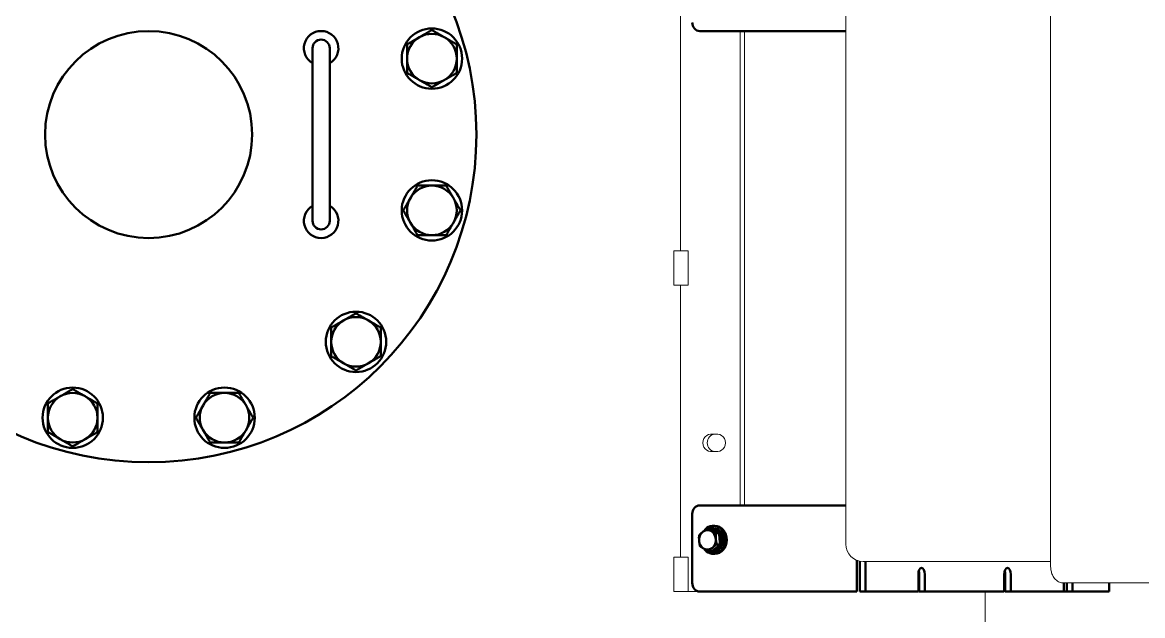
# Model space of a CAD drawing. Header units: inches. Extents: x 19 to 503, y 7 to 322.
# Drawn here: x 243.07 to 275.54, y 81.8 to 98.99 of the extents above; entities that cross this region are included whole.
import ezdxf

# ---------------------------------------------------------------- set-up
doc = ezdxf.new("R2010")
doc.units = ezdxf.units.IN
doc.header["$LTSCALE"] = 15
doc.header["$MEASUREMENT"] = 0
doc.layers.add('Visible (ANSI)', color=7, linetype='Continuous', lineweight=50)

msp = doc.modelspace()

# ---------------------------------------------------------------- linework, layer by layer
at = {"layer": 'Visible (ANSI)', "linetype": 'Continuous', "lineweight": 18}
for p, q in [((262.14594, 100.2537), (262.14594, 92.3737)), ((272.87223, 99.9937), (272.87223, 83.2437)), ((266.93506, 99.3687), (266.93506, 83.8687)), ((263.87799, 84.9937), (263.87799, 98.7437)), ((264.00299, 98.7437), (264.00299, 84.9937)), ((261.95216, 92.3737), (262.36245, 92.3737)), ((261.95216, 92.3737), (261.95216, 91.3737)), ((262.36245, 92.3737), (262.36245, 91.3737)), ((261.95216, 91.3737), (262.36245, 91.3737)), ((262.14594, 91.3737), (262.14594, 83.4937)), ((263.01197, 87.0562), (263.22847, 87.0562)), ((263.22847, 86.5562), (263.01197, 86.5562)), ((261.95216, 83.4937), (262.36245, 83.4937)), ((261.95216, 83.4937), (261.95216, 82.4937)), ((262.36245, 83.4937), (262.36245, 82.4937)), ((267.43506, 83.3687), (272.87223, 83.3687)), ((261.95216, 82.4937), (262.36245, 82.4937)), ((262.36245, 82.4937), (262.70171, 82.4937)), ((270.97718, 82.4937), (270.97718, 55.9937)), ((271.52837, 82.4937), (271.55349, 82.4937)), ((273.24723, 82.7437), (273.46374, 82.7437)), ((273.46374, 82.7437), (280.71374, 82.7437))]:
    msp.add_line(p, q, dxfattribs=at)
at = {"layer": 'Visible (ANSI)'}
for p, q in [((262.70171, 98.7437), (265.6478, 98.7437)), ((266.24544, 98.7437), (265.6478, 98.7437)), ((266.24544, 98.7437), (266.93506, 98.7437)), ((251.47747, 98.2437), (251.47747, 97.4937)), ((251.97747, 97.4937), (251.97747, 98.2437)), ((251.47747, 97.4937), (251.47747, 93.9937)), ((251.97747, 97.4937), (251.97747, 93.9937)), ((251.47747, 93.9937), (251.47747, 93.2437)), ((251.97747, 93.2437), (251.97747, 93.9937)), ((265.6478, 84.9937), (262.70171, 84.9937)), ((265.6478, 84.9937), (266.24544, 84.9937)), ((266.93506, 84.9937), (266.24544, 84.9937)), ((262.4852, 84.7437), (262.4852, 82.7437)), ((263.0055, 84.31635), (262.90905, 84.31635)), ((263.0055, 84.31635), (263.13392, 84.25055)), ((263.04772, 84.3337), (263.09472, 84.3337)), ((263.09472, 84.3997), (263.13472, 84.3997)), ((263.13392, 84.25055), (263.26235, 84.18475)), ((263.26235, 84.18475), (263.1659, 84.18475)), ((263.26235, 84.18475), (263.27721, 84.02342)), ((263.29207, 83.8621), (263.1785, 83.76657)), ((263.29207, 83.8621), (263.19562, 83.8621)), ((263.27721, 84.02342), (263.29207, 83.8621)), ((262.90839, 83.69417), (262.91017, 83.69697)), ((263.06494, 83.67105), (262.96849, 83.67105)), ((263.04772, 83.6537), (263.09472, 83.6537)), ((263.1785, 83.76657), (263.06494, 83.67105)), ((263.09472, 83.5877), (263.13472, 83.5877)), ((267.25212, 82.4937), (267.25212, 83.40337)), ((267.33974, 82.4937), (267.33974, 83.37787)), ((267.50212, 83.3687), (267.50212, 82.4937)), ((269.03837, 82.4937), (269.03837, 82.9937)), ((269.06349, 82.4937), (269.06349, 82.9937)), ((269.22587, 82.9937), (269.22587, 82.4937)), ((271.52837, 82.4937), (271.52837, 82.9937)), ((271.55349, 82.4937), (271.55349, 82.9937)), ((271.71587, 82.9937), (271.71587, 82.4937)), ((262.70171, 82.4937), (265.6478, 82.4937)), ((266.24544, 82.4937), (265.6478, 82.4937)), ((266.24544, 82.4937), (267.25212, 82.4937)), ((267.50212, 82.4937), (267.33974, 82.4937)), ((267.50212, 82.4937), (269.03837, 82.4937)), ((269.22587, 82.4937), (269.06349, 82.4937)), ((269.22587, 82.4937), (271.52837, 82.4937)), ((271.71587, 82.4937), (271.55349, 82.4937)), ((271.71587, 82.4937), (273.25212, 82.4937)), ((273.25212, 82.4937), (273.25212, 82.7437)), ((273.33974, 82.4937), (273.25212, 82.4937)), ((273.33974, 82.4937), (273.33974, 82.7437)), ((273.50212, 82.4937), (273.33974, 82.4937)), ((273.50212, 82.7437), (273.50212, 82.4937)), ((273.50212, 82.4937), (274.50879, 82.4937)), ((274.56741, 82.4937), (274.50879, 82.4937)), ((274.56741, 82.4937), (274.56741, 82.7437))]:
    msp.add_line(p, q, dxfattribs=at)
for centre, radius in [((246.72747, 95.7437), 9.5), ((246.72747, 95.7437), 3), ((254.93784, 97.94366), 0.875), ((254.93784, 93.54374), 0.875), ((252.73788, 89.73329), 0.875), ((244.52751, 87.53333), 0.875), ((248.92743, 87.53333), 0.875)]:
    msp.add_circle(centre, radius, dxfattribs=at)
for centre, radius, start, end in [((251.72747, 98.2437), 0.5, 90, 240), ((251.72747, 98.2437), 0.5, 300, 90), ((251.72747, 98.2437), 0.25, 0, 180), ((254.93784, 97.94366), 0.71875, 120, 180), ((254.93784, 97.94366), 0.71875, 60, 120), ((254.93784, 97.94366), 0.71875, 0, 60), ((254.93784, 97.94366), 0.71875, 180, 240), ((254.93784, 97.94366), 0.71875, 300, 0), ((254.93784, 97.94366), 0.71875, 240, 300), ((254.93784, 93.54374), 0.71875, 90, 150), ((254.93784, 93.54374), 0.71875, 30, 90), ((254.93784, 93.54374), 0.71875, 150, 210), ((254.93784, 93.54374), 0.71875, 330, 30), ((251.72747, 93.2437), 0.5, 120, 270), ((251.72747, 93.2437), 0.5, 270, 60), ((251.72747, 93.2437), 0.25, 180, 0), ((254.93784, 93.54374), 0.71875, 210, 270), ((254.93784, 93.54374), 0.71875, 270, 330), ((252.73788, 89.73329), 0.71875, 120, 180), ((252.73788, 89.73329), 0.71875, 60, 120), ((252.73788, 89.73329), 0.71875, 0, 60), ((252.73788, 89.73329), 0.71875, 180, 240), ((252.73788, 89.73329), 0.71875, 300, 0), ((252.73788, 89.73329), 0.71875, 240, 300), ((244.52751, 87.53333), 0.71875, 120, 180), ((244.52751, 87.53333), 0.71875, 60, 120), ((244.52751, 87.53333), 0.71875, 0, 60), ((248.92743, 87.53333), 0.71875, 90, 150), ((248.92743, 87.53333), 0.71875, 30, 90), ((248.92743, 87.53333), 0.71875, 150, 210), ((248.92743, 87.53333), 0.71875, 330, 30), ((244.52751, 87.53333), 0.71875, 180, 240), ((244.52751, 87.53333), 0.71875, 300, 0), ((248.92743, 87.53333), 0.71875, 210, 270), ((248.92743, 87.53333), 0.71875, 270, 330), ((244.52751, 87.53333), 0.71875, 240, 300)]:
    msp.add_arc(centre, radius, start, end, dxfattribs=at)
at = {"layer": 'Visible (ANSI)', "linetype": 'Continuous', "lineweight": 18}
for centre, radius, start, end in [((248.92743, 87.53333), 0.7295, 140.151639, 159.848361), ((248.92743, 87.53333), 0.7295, 80.151639, 99.848361), ((248.92743, 87.53333), 0.7295, 20.151639, 39.848361), ((248.92743, 87.53333), 0.7295, 200.151639, 219.848361), ((248.92743, 87.53333), 0.7295, 320.151639, 339.848361), ((248.92743, 87.53333), 0.7295, 260.151639, 279.848361), ((267.43506, 83.8687), 0.5, 180, 270)]:
    msp.add_arc(centre, radius, start, end, dxfattribs=at)
at = {"layer": 'Visible (ANSI)'}
for centre, major_axis, ratio, start_param, end_param in [((262.70171, 98.9937), (0, -0.25), 0.8660254, 4.71238898, 6.28318531), ((262.70171, 84.7437), (0, 0.25), 0.8660254, 0, 1.57079633), ((263.09472, 83.9937), (0, -0.406), 0.8660254, 5.38433939, 10.29442177), ((262.92622, 83.9937), (0, -0.281), 0.8660254, 3.77115859, 4.81835614), ((262.92622, 83.9937), (0, 0.281), 0.8660254, 5.8655537, 6.91275125), ((263.04772, 83.9937), (0, 0.34), 0.8660254, 2.64869602, 6.6040186), ((262.92622, 83.9937), (0, 0.281), 0.8660254, 4.81835614, 5.8655537), ((263.09472, 83.9937), (0, -0.34), 0.8660254, 0, 3.14159265), ((263.04772, 83.9937), (0, 0.281), 0.8660254, 5.66105527, 6.07005212), ((263.13472, 83.9937), (0, -0.406), 0.8660254, 0, 3.14159265), ((263.04772, 83.9937), (0, -0.281), 0.8660254, 1.35574454, 1.99778244), ((262.92622, 83.9937), (0, -0.281), 0.8660254, 4.81835614, 5.8655537), ((262.92622, 83.9937), (0, 0.281), 0.8660254, 3.77115859, 4.81835614), ((263.04772, 83.9937), (0, -0.281), 0.8660254, 0.38298003, 0.87615185), ((262.92622, 83.9937), (0, -0.281), 0.8660254, 5.8655537, 6.91275125), ((269.13212, 82.9937), (0, 0.1875), 0.5, 4.71238898, 7.85398163), ((271.62212, 82.9937), (0, 0.1875), 0.5, 4.71238898, 7.85398163), ((268.96974, 82.9937), (0, 0.1875), 0.5, 4.71238898, 5.23598776), ((271.45974, 82.9937), (0, 0.1875), 0.5, 4.71238898, 5.23598776), ((262.70171, 82.7437), (0, -0.25), 0.8660254, 4.71238898, 6.28318531)]:
    msp.add_ellipse(centre, major_axis=major_axis, ratio=ratio, start_param=start_param, end_param=end_param, dxfattribs=at)
at = {"layer": 'Visible (ANSI)', "linetype": 'Continuous', "lineweight": 18}
for centre, major_axis, start_param, end_param in [((263.01197, 86.8062), (0, -0.25), 3.14159265, 6.28318531), ((263.13697, 86.8062), (0, 0.25), 0, 3.14159265), ((263.22847, 86.8062), (0, 0.25), 3.14159265, 6.28318531)]:
    msp.add_ellipse(centre, major_axis=major_axis, ratio=0.8660254, start_param=start_param, end_param=end_param, dxfattribs=at)
at = {"layer": 'Visible (ANSI)'}
for points, weights in [([(254.57846, 98.56612), (254.74525, 98.66241), (254.93784, 98.7736)], [1, 1.04314139574, 1.01001874936]), ([(254.93784, 98.7736), (255.13043, 98.66241), (255.29721, 98.56612)], [1.01001874936, 1.04314139574, 1]), ([(254.21909, 98.35863), (254.41168, 98.46982), (254.57846, 98.56612)], [1.01001874936, 1.04314139574, 1]), ([(255.29721, 98.56612), (255.464, 98.46982), (255.65659, 98.35863)], [1, 1.04314139574, 1.01001874936]), ([(254.21909, 97.94366), (254.21909, 98.13625), (254.21909, 98.35863)], [1, 1.04314139574, 1.01001874936]), ([(255.65659, 98.35863), (255.65659, 98.13625), (255.65659, 97.94366)], [1.01001874936, 1.04314139574, 1]), ([(254.21909, 97.52869), (254.21909, 97.75107), (254.21909, 97.94366)], [1.01001874936, 1.04314139574, 1]), ([(255.65659, 97.94366), (255.65659, 97.75107), (255.65659, 97.52869)], [1, 1.04314139574, 1.01001874936]), ([(254.57846, 97.32121), (254.41168, 97.4175), (254.21909, 97.52869)], [1, 1.04314139574, 1.01001874936]), ([(255.65659, 97.52869), (255.464, 97.4175), (255.29721, 97.32121)], [1.01001874936, 1.04314139574, 1]), ([(254.93784, 97.11372), (254.74525, 97.22491), (254.57846, 97.32121)], [1.01001874936, 1.04314139574, 1]), ([(255.29721, 97.32121), (255.13043, 97.22491), (254.93784, 97.11372)], [1, 1.04314139574, 1.01001874936]), ([(254.31538, 93.90311), (254.41168, 94.0699), (254.52287, 94.26249)], [1, 1.04314139574, 1.01001874936]), ([(254.52287, 94.26249), (254.74525, 94.26249), (254.93784, 94.26249)], [1.01001874936, 1.04314139574, 1]), ([(254.93784, 94.26249), (255.13043, 94.26249), (255.35281, 94.26249)], [1, 1.04314139574, 1.01001874936]), ([(255.35281, 94.26249), (255.464, 94.0699), (255.5603, 93.90311)], [1.01001874936, 1.04314139574, 1]), ([(254.1079, 93.54374), (254.21909, 93.73633), (254.31538, 93.90311)], [1.01001874936, 1.04314139574, 1]), ([(255.5603, 93.90311), (255.65659, 93.73633), (255.76778, 93.54374)], [1, 1.04314139574, 1.01001874936]), ([(254.31538, 93.18436), (254.21909, 93.35115), (254.1079, 93.54374)], [1, 1.04314139574, 1.01001874936]), ([(255.76778, 93.54374), (255.65659, 93.35115), (255.5603, 93.18436)], [1.01001874936, 1.04314139574, 1]), ([(254.52287, 92.82499), (254.41168, 93.01758), (254.31538, 93.18436)], [1.01001874936, 1.04314139574, 1]), ([(255.5603, 93.18436), (255.464, 93.01758), (255.35281, 92.82499)], [1, 1.04314139574, 1.01001874936]), ([(254.93784, 92.82499), (254.74525, 92.82499), (254.52287, 92.82499)], [1, 1.04314139574, 1.01001874936]), ([(255.35281, 92.82499), (255.13043, 92.82499), (254.93784, 92.82499)], [1.01001874936, 1.04314139574, 1]), ([(252.01913, 90.14826), (252.21172, 90.25945), (252.3785, 90.35575)], [1.01001874936, 1.04314139574, 1]), ([(252.3785, 90.35575), (252.54529, 90.45204), (252.73788, 90.56323)], [1, 1.04314139574, 1.01001874936]), ([(252.73788, 90.56323), (252.93047, 90.45204), (253.09725, 90.35575)], [1.01001874936, 1.04314139574, 1]), ([(253.09725, 90.35575), (253.26404, 90.25945), (253.45663, 90.14826)], [1, 1.04314139574, 1.01001874936]), ([(252.01913, 89.73329), (252.01913, 89.92588), (252.01913, 90.14826)], [1, 1.04314139574, 1.01001874936]), ([(253.45663, 90.14826), (253.45663, 89.92588), (253.45663, 89.73329)], [1.01001874936, 1.04314139574, 1]), ([(252.01913, 89.31832), (252.01913, 89.5407), (252.01913, 89.73329)], [1.01001874936, 1.04314139574, 1]), ([(253.45663, 89.73329), (253.45663, 89.5407), (253.45663, 89.31832)], [1, 1.04314139574, 1.01001874936]), ([(252.3785, 89.11084), (252.21172, 89.20713), (252.01913, 89.31832)], [1, 1.04314139574, 1.01001874936]), ([(253.45663, 89.31832), (253.26404, 89.20713), (253.09725, 89.11084)], [1.01001874936, 1.04314139574, 1]), ([(252.73788, 88.90335), (252.54529, 89.01454), (252.3785, 89.11084)], [1.01001874936, 1.04314139574, 1]), ([(253.09725, 89.11084), (252.93047, 89.01454), (252.73788, 88.90335)], [1, 1.04314139574, 1.01001874936]), ([(244.16813, 88.15579), (244.33492, 88.25208), (244.52751, 88.36327)], [1, 1.04314139574, 1.01001874936]), ([(244.52751, 88.36327), (244.7201, 88.25208), (244.88688, 88.15579)], [1.01001874936, 1.04314139574, 1]), ([(243.80876, 87.9483), (244.00135, 88.05949), (244.16813, 88.15579)], [1.01001874936, 1.04314139574, 1]), ([(244.88688, 88.15579), (245.05367, 88.05949), (245.24626, 87.9483)], [1, 1.04314139574, 1.01001874936]), ([(248.30498, 87.89271), (248.40127, 88.05949), (248.51246, 88.25208)], [1, 1.04314139574, 1.01001874936]), ([(248.51246, 88.25208), (248.73484, 88.25208), (248.92743, 88.25208)], [1.01001874936, 1.04314139574, 1]), ([(248.92743, 88.25208), (249.12002, 88.25208), (249.3424, 88.25208)], [1, 1.04314139574, 1.01001874936]), ([(249.3424, 88.25208), (249.45359, 88.05949), (249.54989, 87.89271)], [1.01001874936, 1.04314139574, 1]), ([(243.80876, 87.53333), (243.80876, 87.72592), (243.80876, 87.9483)], [1, 1.04314139574, 1.01001874936]), ([(245.24626, 87.9483), (245.24626, 87.72592), (245.24626, 87.53333)], [1.01001874936, 1.04314139574, 1]), ([(248.09749, 87.53333), (248.20868, 87.72592), (248.30498, 87.89271)], [1.01001874936, 1.04314139574, 1]), ([(249.54989, 87.89271), (249.64618, 87.72592), (249.75737, 87.53333)], [1, 1.04314139574, 1.01001874936]), ([(243.80876, 87.11836), (243.80876, 87.34074), (243.80876, 87.53333)], [1.01001874936, 1.04314139574, 1]), ([(245.24626, 87.53333), (245.24626, 87.34074), (245.24626, 87.11836)], [1, 1.04314139574, 1.01001874936]), ([(248.30498, 87.17396), (248.20868, 87.34074), (248.09749, 87.53333)], [1, 1.04314139574, 1.01001874936]), ([(249.75737, 87.53333), (249.64618, 87.34074), (249.54989, 87.17396)], [1.01001874936, 1.04314139574, 1]), ([(244.16813, 86.91088), (244.00135, 87.00717), (243.80876, 87.11836)], [1, 1.04314139574, 1.01001874936]), ([(245.24626, 87.11836), (245.05367, 87.00717), (244.88688, 86.91088)], [1.01001874936, 1.04314139574, 1]), ([(248.51246, 86.81458), (248.40127, 87.00717), (248.30498, 87.17396)], [1.01001874936, 1.04314139574, 1]), ([(249.54989, 87.17396), (249.45359, 87.00717), (249.3424, 86.81458)], [1, 1.04314139574, 1.01001874936]), ([(244.52751, 86.70339), (244.33492, 86.81458), (244.16813, 86.91088)], [1.01001874936, 1.04314139574, 1]), ([(244.88688, 86.91088), (244.7201, 86.81458), (244.52751, 86.70339)], [1, 1.04314139574, 1.01001874936]), ([(248.92743, 86.81458), (248.73484, 86.81458), (248.51246, 86.81458)], [1, 1.04314139574, 1.01001874936]), ([(249.3424, 86.81458), (249.12002, 86.81458), (248.92743, 86.81458)], [1.01001874936, 1.04314139574, 1]), ([(262.68423, 83.96398), (262.67734, 84.03885), (262.68192, 84.1253)], [1, 1.0379548493, 1]), ([(262.68192, 84.1253), (262.73023, 84.1765), (262.78294, 84.22083)], [1, 1.0379548493, 1]), ([(262.78294, 84.22083), (262.83564, 84.26516), (262.90905, 84.31635)], [1, 1.0379548493, 1]), ([(262.90905, 84.31635), (262.96532, 84.28109), (263.02492, 84.25055)], [1, 1.0379548493, 1]), ([(263.02492, 84.25055), (263.08453, 84.22001), (263.1659, 84.18475)], [1, 1.0379548493, 1]), ([(263.1659, 84.18475), (263.16131, 84.09829), (263.16821, 84.02342)], [1, 1.0379548493, 1]), ([(262.71164, 83.80265), (262.69113, 83.88911), (262.68423, 83.96398)], [1, 1.0379548493, 1]), ([(262.82752, 83.73685), (262.76791, 83.76739), (262.71164, 83.80265)], [1, 1.0379548493, 1]), ([(263.19562, 83.8621), (263.12221, 83.81091), (263.0695, 83.76657)], [1, 1.0379548493, 1]), ([(263.16821, 84.02342), (263.1751, 83.94855), (263.19562, 83.8621)], [1, 1.0379548493, 1]), ([(262.96849, 83.67105), (262.88712, 83.70631), (262.82752, 83.73685)], [1, 1.0379548493, 1]), ([(263.0695, 83.76657), (263.0168, 83.72224), (262.96849, 83.67105)], [1, 1.0379548493, 1])]:
    msp.add_rational_spline(points, weights, degree=2, dxfattribs=at)
at = {"layer": 'Visible (ANSI)', "linetype": 'Continuous', "lineweight": 18}
msp.add_open_spline([(272.87223, 83.2437), (272.87223, 83.20443), (272.87528, 83.16517), (272.88789, 83.08754), (272.8974, 83.04918), (272.92486, 82.97361), (272.94265, 82.93629), (272.99298, 82.86315), (273.02581, 82.82658), (273.1049, 82.77518), (273.14461, 82.75761), (273.20774, 82.7456), (273.22748, 82.7437), (273.24723, 82.7437)], degree=3, knots=[3.14159265, 3.14159265, 3.14159265, 3.14159265, 3.45575192, 3.45575192, 3.76991118, 3.76991118, 4.08407045, 4.08407045, 4.39822972, 4.39822972, 4.61757201, 4.61757201, 4.71238898, 4.71238898, 4.71238898, 4.71238898], dxfattribs=at)

doc.saveas('drawing.dxf')
